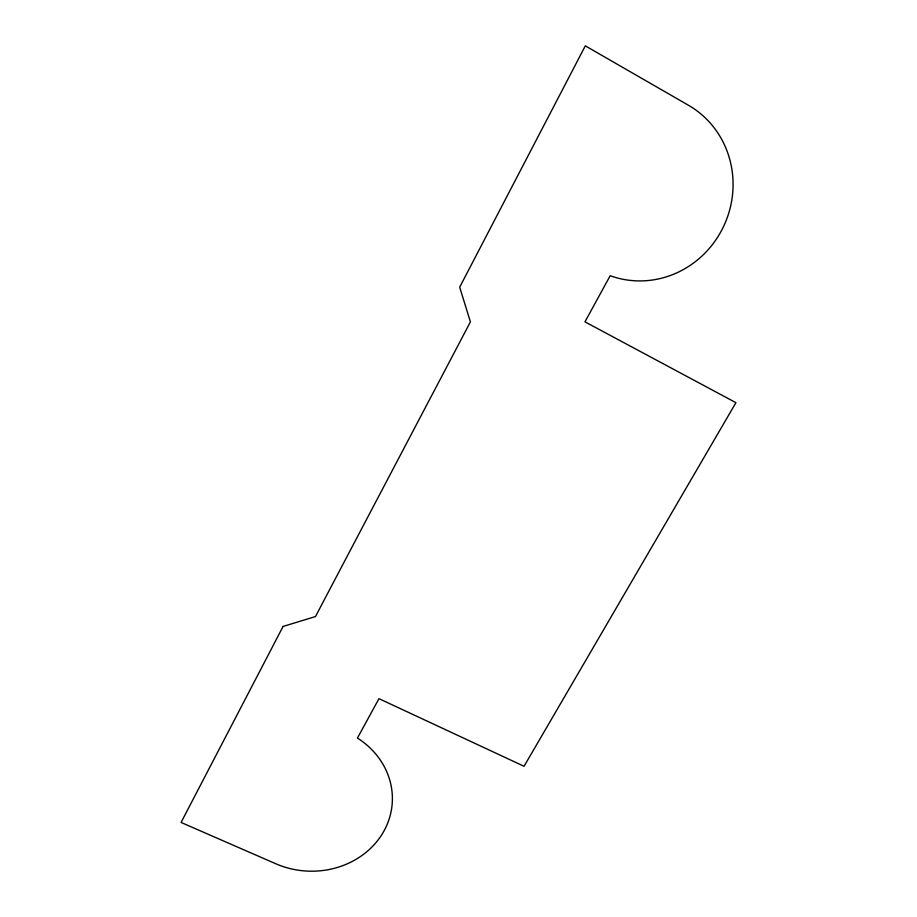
<?xml version="1.0" encoding="UTF-8"?>
<svg xmlns="http://www.w3.org/2000/svg" width="917" height="917" viewBox="0 0 917 917"><rect width="100%" height="100%" fill="white"/><g stroke="black" fill="none" stroke-linecap="round" stroke-linejoin="round"><path stroke-width="1.38" d="M283.089 626.449L181.073 822.446L275.857 863.791A81.613 73.371 2.9 0 0 381.38 835.318A81.613 73.371 2.9 0 0 357.447 738.059L378.973 698.662L524.043 766.28L735.927 402.678L584.966 321.844L610.195 275.696A94.096 89.82 -68.7 0 0 724.086 225.364A94.096 89.82 -68.7 0 0 688.518 105.295L585.31 45.85L459.681 287.193L470.41 321.89L315.482 616.556L283.089 626.449"/></g></svg>
